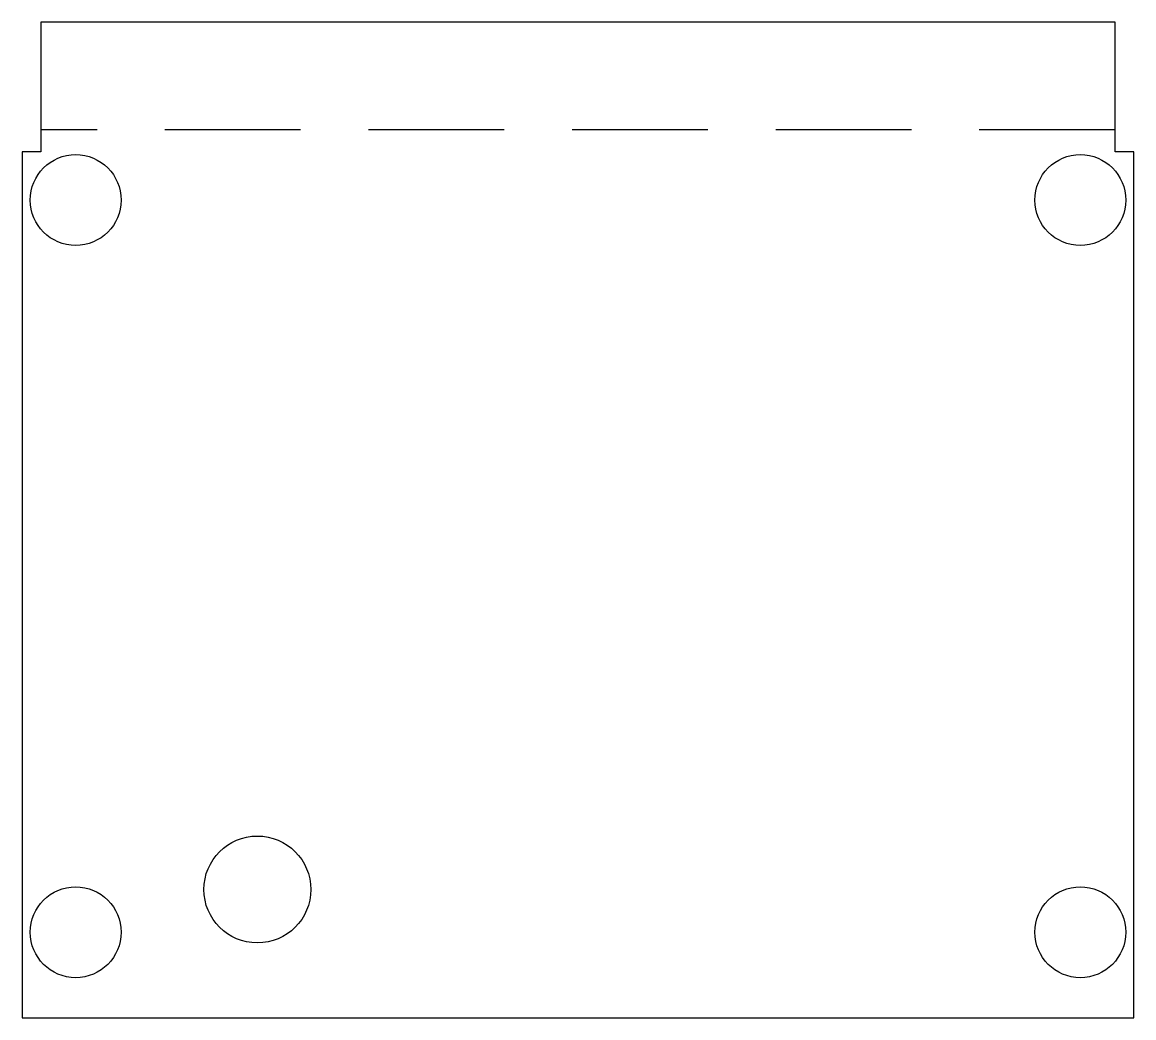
# Model space of a CAD drawing. Header units: millimetres. Extents: x -52 to 52, y -308 to -214.
import ezdxf

# ---------------------------------------------------------------- set-up
doc = ezdxf.new("R2010")
doc.units = ezdxf.units.MM
doc.linetypes.add('DASHED', pattern=[19.05, 12.7, -6.35])
for name, color, linetype in [('BEND_DOWN', 5, 'DASHED'), ('CUT', 4, 'Continuous'), ('OUTLINE', 7, 'Continuous')]:
    doc.layers.add(name, color=color, linetype=linetype)

msp = doc.modelspace()

# ---------------------------------------------------------------- linework, layer by layer
at = {"layer": 'BEND_DOWN'}
msp.add_line((50.25, -224.43), (-50.25, -224.43), dxfattribs=at)
at = {"layer": 'CUT'}
for centre, radius in [((-47, -231), 4.25), ((47, -231), 4.25), ((-30, -295.5), 5), ((-47, -299.5), 4.25), ((47, -299.5), 4.25)]:
    msp.add_circle(centre, radius, dxfattribs=at)
at = {"layer": 'OUTLINE'}
for p, q in [((50.25, -214.37), (-50.25, -214.37)), ((-50.25, -214.37), (-50.25, -226.5)), ((50.25, -226.5), (50.25, -214.37)), ((-50.25, -226.5), (-52, -226.5)), ((-52, -226.5), (-52, -307.5)), ((52, -226.5), (50.25, -226.5)), ((52, -307.5), (52, -226.5)), ((-52, -307.5), (52, -307.5))]:
    msp.add_line(p, q, dxfattribs=at)

doc.saveas('drawing.dxf')
